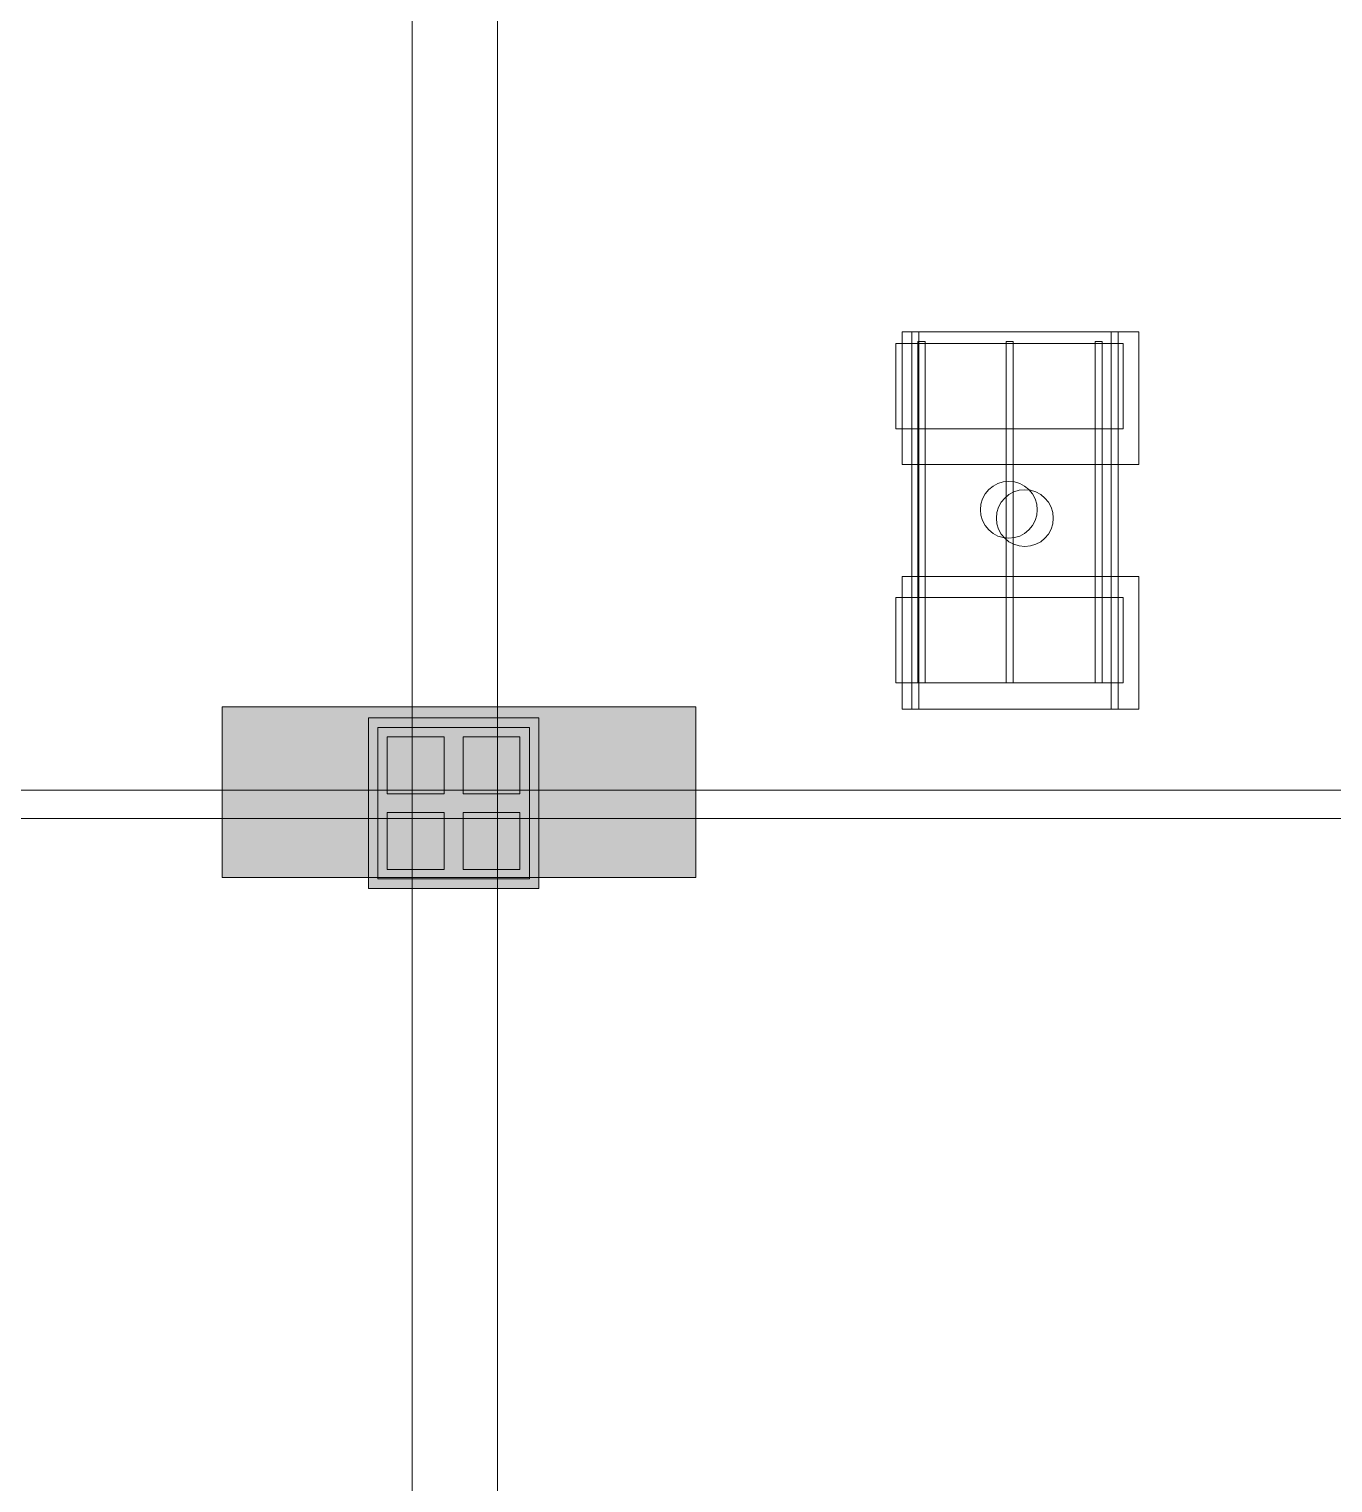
# Model space of a CAD drawing. Header units: inches. Extents: x -10671 to 1761, y -674 to 7170.
# Drawn here: x -3347.9 to -3072.7, y 3114.8 to 3421.6 of the extents above; entities that cross this region are included whole.
import ezdxf

# ---------------------------------------------------------------- set-up
doc = ezdxf.new("R2010")
doc.units = ezdxf.units.IN
doc.header["$LTSCALE"] = 19.2
doc.header["$MEASUREMENT"] = 0
for name, color, linetype, lineweight, true_color in [('DWG-bldg-utility box', 3, 'Continuous', 18, 0x00ff00), ('PDF', 6, 'Continuous', 5, 0xff00ff), ('Venue-NO HANG ZONE', 7, 'Continuous', 15, 0xdd0000), ('Venue-Rigging Steel-High', 7, 'Continuous', 5, 0x800000), ('Venue-Rigging Steel-Low', 7, 'Continuous', 5, 0x0000dd)]:
    doc.layers.add(name, color=color, linetype=linetype, lineweight=lineweight, true_color=true_color)
doc.layers.add('Venue-Ceiling-Lights', color=7, linetype='Continuous', lineweight=5)
doc.layers.add('Venue-Floor Pockets', color=7, linetype='Continuous', lineweight=5)

# ---------------------------------------------------------------- blocks, each defined once
blk = doc.blocks.new('FLOORBOX')
at = {"layer": 'Venue-Floor Pockets', "linetype": 'Continuous', "lineweight": 0, "true_color": 0xaaaaaa}
blk.add_hatch(color=253, dxfattribs=at).paths.add_polyline_path([(-18, 18), (18, 18), (18, -18), (-18, -18)])
at = {"layer": 'Venue-Floor Pockets', "linetype": 'Continuous', "lineweight": 0, "true_color": 0xbbbbbb}
blk.add_hatch(color=9, dxfattribs=at).paths.add_polyline_path([(-16, 16), (16, 16), (16, -16), (-16, -16)])
at = {"layer": 'Venue-Floor Pockets', "linetype": 'Continuous', "lineweight": 0, "true_color": 0xdddddd}
for points in [[(-14, 14), (-2, 14), (-2, 2), (-14, 2)], [(2, 14), (14, 14), (14, 2), (2, 2)], [(-14, -2), (-2, -2), (-2, -14), (-14, -14)], [(2, -2), (14, -2), (14, -14), (2, -14)]]:
    blk.add_hatch(color=254, dxfattribs=at).paths.add_polyline_path(points)
at = {"layer": 'Venue-Floor Pockets', "color": 7, "linetype": 'Continuous', "lineweight": 5, "flags": 128}
for points in [[(-18, 18), (18, 18), (18, -18), (-18, -18)], [(-16, 16), (16, 16), (16, -16), (-16, -16)], [(-14, 14), (-2, 14), (-2, 2), (-14, 2)], [(2, 14), (14, 14), (14, 2), (2, 2)], [(-14, -2), (-2, -2), (-2, -14), (-14, -14)], [(2, -2), (14, -2), (14, -14), (2, -14)]]:
    blk.add_lwpolyline(points, close=True, dxfattribs=at)
blk = doc.blocks.new('Group-1549-1')
at = {"layer": 'PDF'}
for points, invisible_edges in [([(-3144.41, 3325.19, 398), (-3143.37, 3325.75, 398), (-3142.25, 3326.09, 398), (-3144.41, 3325.19, 398)], 12), ([(-3144.41, 3325.19, 398), (-3142.25, 3326.09, 398), (-3139.91, 3326.09, 398), (-3144.41, 3325.19, 398)], 15), ([(-3144.41, 3325.19, 398), (-3139.91, 3326.09, 398), (-3137.74, 3325.19, 398), (-3144.41, 3325.19, 398)], 15), ([(-3142.25, 3326.09, 388), (-3143.37, 3325.75, 388), (-3144.41, 3325.19, 388), (-3142.25, 3326.09, 388)], 12), ([(-3137.74, 3325.19, 388), (-3142.25, 3326.09, 388), (-3144.41, 3325.19, 388), (-3137.74, 3325.19, 388)], 15), ([(-3142.25, 3326.09, 398), (-3141.08, 3326.2, 398), (-3139.91, 3326.09, 398), (-3142.25, 3326.09, 398)], 12), ([(-3139.91, 3326.09, 388), (-3141.08, 3326.2, 388), (-3142.25, 3326.09, 388), (-3139.91, 3326.09, 388)], 12), ([(-3137.74, 3325.19, 388), (-3139.91, 3326.09, 388), (-3142.25, 3326.09, 388), (-3137.74, 3325.19, 388)], 15), ([(-3139.91, 3326.09, 398), (-3138.78, 3325.75, 398), (-3137.74, 3325.19, 398), (-3139.91, 3326.09, 398)], 12), ([(-3137.74, 3325.19, 388), (-3138.78, 3325.75, 388), (-3139.91, 3326.09, 388), (-3137.74, 3325.19, 388)], 12), ([(-3147.08, 3320.2, 398), (-3146.62, 3322.5, 398), (-3144.41, 3325.19, 398), (-3147.08, 3320.2, 398)], 15), ([(-3147.08, 3320.2, 398), (-3144.41, 3325.19, 398), (-3137.74, 3325.19, 398), (-3147.08, 3320.2, 398)], 15), ([(-3147.08, 3320.2, 398), (-3137.74, 3325.19, 398), (-3136.09, 3316.87, 398), (-3147.08, 3320.2, 398)], 15), ([(-3144.41, 3325.19, 388), (-3146.62, 3322.5, 388), (-3147.08, 3320.2, 388), (-3144.41, 3325.19, 388)], 15), ([(-3144.41, 3325.19, 388), (-3147.08, 3320.2, 388), (-3146.07, 3316.87, 388), (-3144.41, 3325.19, 388)], 15), ([(-3147.08, 3320.2, 398), (-3146.96, 3321.37, 398), (-3146.62, 3322.5, 398), (-3147.08, 3320.2, 398)], 12), ([(-3146.62, 3322.5, 388), (-3146.96, 3321.37, 388), (-3147.08, 3320.2, 388), (-3146.62, 3322.5, 388)], 12), ([(-3146.62, 3322.5, 398), (-3146.07, 3323.54, 398), (-3144.41, 3325.19, 398), (-3146.62, 3322.5, 398)], 14), ([(-3144.41, 3325.19, 388), (-3146.07, 3323.54, 388), (-3146.62, 3322.5, 388), (-3144.41, 3325.19, 388)], 13), ([(-3146.07, 3323.54, 398), (-3145.32, 3324.45, 398), (-3144.41, 3325.19, 398), (-3146.07, 3323.54, 398)], 12), ([(-3144.41, 3325.19, 388), (-3145.32, 3324.45, 388), (-3146.07, 3323.54, 388), (-3144.41, 3325.19, 388)], 12), ([(-3146.07, 3316.87, 388), (-3135.08, 3320.2, 388), (-3144.41, 3325.19, 388), (-3146.07, 3316.87, 388)], 15), ([(-3135.08, 3320.2, 388), (-3137.74, 3325.19, 388), (-3144.41, 3325.19, 388), (-3135.08, 3320.2, 388)], 15), ([(-3137.74, 3325.19, 398), (-3136.83, 3324.45, 398), (-3136.09, 3323.54, 398), (-3137.74, 3325.19, 398)], 12), ([(-3137.74, 3325.19, 398), (-3136.09, 3323.54, 398), (-3135.53, 3322.5, 398), (-3137.74, 3325.19, 398)], 13), ([(-3137.74, 3325.19, 398), (-3135.53, 3322.5, 398), (-3135.08, 3320.2, 398), (-3137.74, 3325.19, 398)], 15), ([(-3137.74, 3325.19, 398), (-3135.08, 3320.2, 398), (-3136.09, 3316.87, 398), (-3137.74, 3325.19, 398)], 15), ([(-3136.09, 3323.54, 388), (-3136.83, 3324.45, 388), (-3137.74, 3325.19, 388), (-3136.09, 3323.54, 388)], 12), ([(-3135.53, 3322.5, 388), (-3136.09, 3323.54, 388), (-3137.74, 3325.19, 388), (-3135.53, 3322.5, 388)], 14), ([(-3135.08, 3320.2, 388), (-3135.53, 3322.5, 388), (-3137.74, 3325.19, 388), (-3135.08, 3320.2, 388)], 15), ([(-3135.53, 3322.5, 398), (-3135.19, 3321.37, 398), (-3135.08, 3320.2, 398), (-3135.53, 3322.5, 398)], 12), ([(-3135.08, 3320.2, 388), (-3135.19, 3321.37, 388), (-3135.53, 3322.5, 388), (-3135.08, 3320.2, 388)], 12), ([(-3146.07, 3316.87, 398), (-3146.96, 3319.03, 398), (-3147.08, 3320.2, 398), (-3146.07, 3316.87, 398)], 13), ([(-3142.25, 3314.32, 398), (-3146.07, 3316.87, 398), (-3147.08, 3320.2, 398), (-3142.25, 3314.32, 398)], 15), ([(-3136.09, 3316.87, 398), (-3142.25, 3314.32, 398), (-3147.08, 3320.2, 398), (-3136.09, 3316.87, 398)], 15), ([(-3147.08, 3320.2, 388), (-3146.96, 3319.03, 388), (-3146.07, 3316.87, 388), (-3147.08, 3320.2, 388)], 14), ([(-3146.07, 3316.87, 388), (-3139.91, 3314.32, 388), (-3135.08, 3320.2, 388), (-3146.07, 3316.87, 388)], 15), ([(-3139.91, 3314.32, 388), (-3136.09, 3316.87, 388), (-3135.08, 3320.2, 388), (-3139.91, 3314.32, 388)], 15), ([(-3135.08, 3320.2, 398), (-3135.19, 3319.03, 398), (-3136.09, 3316.87, 398), (-3135.08, 3320.2, 398)], 14), ([(-3136.09, 3316.87, 388), (-3135.19, 3319.03, 388), (-3135.08, 3320.2, 388), (-3136.09, 3316.87, 388)], 13), ([(-3146.07, 3316.87, 398), (-3146.62, 3317.91, 398), (-3146.96, 3319.03, 398), (-3146.07, 3316.87, 398)], 12), ([(-3146.96, 3319.03, 388), (-3146.62, 3317.91, 388), (-3146.07, 3316.87, 388), (-3146.96, 3319.03, 388)], 12), ([(-3144.41, 3315.21, 398), (-3145.32, 3315.96, 398), (-3146.07, 3316.87, 398), (-3144.41, 3315.21, 398)], 12), ([(-3142.25, 3314.32, 398), (-3144.41, 3315.21, 398), (-3146.07, 3316.87, 398), (-3142.25, 3314.32, 398)], 15), ([(-3146.07, 3316.87, 388), (-3145.32, 3315.96, 388), (-3144.41, 3315.21, 388), (-3146.07, 3316.87, 388)], 12), ([(-3146.07, 3316.87, 388), (-3144.41, 3315.21, 388), (-3142.25, 3314.32, 388), (-3146.07, 3316.87, 388)], 15), ([(-3146.07, 3316.87, 388), (-3142.25, 3314.32, 388), (-3139.91, 3314.32, 388), (-3146.07, 3316.87, 388)], 15), ([(-3136.09, 3316.87, 398), (-3139.91, 3314.32, 398), (-3142.25, 3314.32, 398), (-3136.09, 3316.87, 398)], 15), ([(-3136.09, 3316.87, 398), (-3137.74, 3315.21, 398), (-3139.91, 3314.32, 398), (-3136.09, 3316.87, 398)], 15), ([(-3139.91, 3314.32, 388), (-3137.74, 3315.21, 388), (-3136.09, 3316.87, 388), (-3139.91, 3314.32, 388)], 15), ([(-3136.09, 3316.87, 398), (-3136.83, 3315.96, 398), (-3137.74, 3315.21, 398), (-3136.09, 3316.87, 398)], 12), ([(-3137.74, 3315.21, 388), (-3136.83, 3315.96, 388), (-3136.09, 3316.87, 388), (-3137.74, 3315.21, 388)], 12), ([(-3135.19, 3319.03, 398), (-3135.53, 3317.91, 398), (-3136.09, 3316.87, 398), (-3135.19, 3319.03, 398)], 12), ([(-3136.09, 3316.87, 388), (-3135.53, 3317.91, 388), (-3135.19, 3319.03, 388), (-3136.09, 3316.87, 388)], 12), ([(-3142.25, 3314.32, 398), (-3143.37, 3314.66, 398), (-3144.41, 3315.21, 398), (-3142.25, 3314.32, 398)], 12), ([(-3144.41, 3315.21, 388), (-3143.37, 3314.66, 388), (-3142.25, 3314.32, 388), (-3144.41, 3315.21, 388)], 12), ([(-3139.91, 3314.32, 398), (-3141.08, 3314.2, 398), (-3142.25, 3314.32, 398), (-3139.91, 3314.32, 398)], 12), ([(-3142.25, 3314.32, 388), (-3141.08, 3314.2, 388), (-3139.91, 3314.32, 388), (-3142.25, 3314.32, 388)], 12), ([(-3137.74, 3315.21, 398), (-3138.78, 3314.66, 398), (-3139.91, 3314.32, 398), (-3137.74, 3315.21, 398)], 12), ([(-3139.91, 3314.32, 388), (-3138.78, 3314.66, 388), (-3137.74, 3315.21, 388), (-3139.91, 3314.32, 388)], 12)]:
    blk.add_3dface(points, dxfattribs=dict(at, invisible_edges=invisible_edges))
for points in [[(-3144.41, 3325.19, 388), (-3144.41, 3325.19, 398), (-3143.37, 3325.75, 398), (-3143.37, 3325.75, 388)], [(-3143.37, 3325.75, 388), (-3143.37, 3325.75, 398), (-3142.25, 3326.09, 398), (-3142.25, 3326.09, 388)], [(-3142.25, 3326.09, 388), (-3142.25, 3326.09, 398), (-3141.08, 3326.2, 398), (-3141.08, 3326.2, 388)], [(-3141.08, 3326.2, 388), (-3141.08, 3326.2, 398), (-3139.91, 3326.09, 398), (-3139.91, 3326.09, 388)], [(-3139.91, 3326.09, 388), (-3139.91, 3326.09, 398), (-3138.78, 3325.75, 398), (-3138.78, 3325.75, 388)], [(-3138.78, 3325.75, 388), (-3138.78, 3325.75, 398), (-3137.74, 3325.19, 398), (-3137.74, 3325.19, 388)], [(-3146.96, 3321.37, 388), (-3146.96, 3321.37, 398), (-3146.62, 3322.5, 398), (-3146.62, 3322.5, 388)], [(-3146.62, 3322.5, 388), (-3146.62, 3322.5, 398), (-3146.07, 3323.54, 398), (-3146.07, 3323.54, 388)], [(-3146.07, 3323.54, 388), (-3146.07, 3323.54, 398), (-3145.32, 3324.45, 398), (-3145.32, 3324.45, 388)], [(-3145.32, 3324.45, 388), (-3145.32, 3324.45, 398), (-3144.41, 3325.19, 398), (-3144.41, 3325.19, 388)], [(-3137.74, 3325.19, 388), (-3137.74, 3325.19, 398), (-3136.83, 3324.45, 398), (-3136.83, 3324.45, 388)], [(-3136.83, 3324.45, 388), (-3136.83, 3324.45, 398), (-3136.09, 3323.54, 398), (-3136.09, 3323.54, 388)], [(-3136.09, 3323.54, 388), (-3136.09, 3323.54, 398), (-3135.53, 3322.5, 398), (-3135.53, 3322.5, 388)], [(-3135.53, 3322.5, 388), (-3135.53, 3322.5, 398), (-3135.19, 3321.37, 398), (-3135.19, 3321.37, 388)], [(-3147.08, 3320.2, 388), (-3147.08, 3320.2, 398), (-3146.96, 3321.37, 398), (-3146.96, 3321.37, 388)], [(-3146.96, 3319.03, 388), (-3146.96, 3319.03, 398), (-3147.08, 3320.2, 398), (-3147.08, 3320.2, 388)], [(-3135.19, 3321.37, 388), (-3135.19, 3321.37, 398), (-3135.08, 3320.2, 398), (-3135.08, 3320.2, 388)], [(-3135.08, 3320.2, 388), (-3135.08, 3320.2, 398), (-3135.19, 3319.03, 398), (-3135.19, 3319.03, 388)], [(-3146.62, 3317.91, 388), (-3146.62, 3317.91, 398), (-3146.96, 3319.03, 398), (-3146.96, 3319.03, 388)], [(-3146.07, 3316.87, 388), (-3146.07, 3316.87, 398), (-3146.62, 3317.91, 398), (-3146.62, 3317.91, 388)], [(-3145.32, 3315.96, 388), (-3145.32, 3315.96, 398), (-3146.07, 3316.87, 398), (-3146.07, 3316.87, 388)], [(-3136.09, 3316.87, 388), (-3136.09, 3316.87, 398), (-3136.83, 3315.96, 398), (-3136.83, 3315.96, 388)], [(-3135.53, 3317.91, 388), (-3135.53, 3317.91, 398), (-3136.09, 3316.87, 398), (-3136.09, 3316.87, 388)], [(-3135.19, 3319.03, 388), (-3135.19, 3319.03, 398), (-3135.53, 3317.91, 398), (-3135.53, 3317.91, 388)], [(-3144.41, 3315.21, 388), (-3144.41, 3315.21, 398), (-3145.32, 3315.96, 398), (-3145.32, 3315.96, 388)], [(-3143.37, 3314.66, 388), (-3143.37, 3314.66, 398), (-3144.41, 3315.21, 398), (-3144.41, 3315.21, 388)], [(-3142.25, 3314.32, 388), (-3142.25, 3314.32, 398), (-3143.37, 3314.66, 398), (-3143.37, 3314.66, 388)], [(-3141.08, 3314.2, 388), (-3141.08, 3314.2, 398), (-3142.25, 3314.32, 398), (-3142.25, 3314.32, 388)], [(-3139.91, 3314.32, 388), (-3139.91, 3314.32, 398), (-3141.08, 3314.2, 398), (-3141.08, 3314.2, 388)], [(-3138.78, 3314.66, 388), (-3138.78, 3314.66, 398), (-3139.91, 3314.32, 398), (-3139.91, 3314.32, 388)], [(-3137.74, 3315.21, 388), (-3137.74, 3315.21, 398), (-3138.78, 3314.66, 398), (-3138.78, 3314.66, 388)], [(-3136.83, 3315.96, 388), (-3136.83, 3315.96, 398), (-3137.74, 3315.21, 398), (-3137.74, 3315.21, 388)]]:
    blk.add_3dface(points, dxfattribs=at)
blk = doc.blocks.new('Group-1550-1')
at = {"layer": 'PDF'}
for points in [[(-3164.95, 3355.31, 393.91), (-3164.95, 3355.31, 397.91), (-3116.95, 3355.31, 397.91), (-3116.95, 3355.31, 393.91)], [(-3164.95, 3337.31, 393.91), (-3164.95, 3337.31, 397.91), (-3164.95, 3355.31, 397.91), (-3164.95, 3355.31, 393.91)], [(-3116.95, 3355.31, 397.91), (-3164.95, 3355.31, 397.91), (-3164.95, 3337.31, 397.91), (-3116.95, 3337.31, 397.91)], [(-3116.95, 3337.31, 393.91), (-3164.95, 3337.31, 393.91), (-3164.95, 3355.31, 393.91), (-3116.95, 3355.31, 393.91)], [(-3116.95, 3355.31, 393.91), (-3116.95, 3355.31, 397.91), (-3116.95, 3337.31, 397.91), (-3116.95, 3337.31, 393.91)], [(-3116.95, 3337.31, 393.91), (-3116.95, 3337.31, 397.91), (-3164.95, 3337.31, 397.91), (-3164.95, 3337.31, 393.91)]]:
    blk.add_3dface(points, dxfattribs=at)
blk = doc.blocks.new('Group-1551-1')
at = {"layer": 'PDF'}
for points in [[(-3122.85, 3355.7, 397.97), (-3122.85, 3355.7, 398.97), (-3121.35, 3355.7, 398.97), (-3121.35, 3355.7, 397.97)], [(-3122.85, 3283.7, 397.97), (-3122.85, 3283.7, 398.97), (-3122.85, 3355.7, 398.97), (-3122.85, 3355.7, 397.97)], [(-3121.35, 3355.7, 398.97), (-3122.85, 3355.7, 398.97), (-3122.85, 3283.7, 398.97), (-3121.35, 3283.7, 398.97)], [(-3121.35, 3283.7, 397.97), (-3122.85, 3283.7, 397.97), (-3122.85, 3355.7, 397.97), (-3121.35, 3355.7, 397.97)], [(-3121.35, 3355.7, 397.97), (-3121.35, 3355.7, 398.97), (-3121.35, 3283.7, 398.97), (-3121.35, 3283.7, 397.97)], [(-3121.35, 3283.7, 397.97), (-3121.35, 3283.7, 398.97), (-3122.85, 3283.7, 398.97), (-3122.85, 3283.7, 397.97)]]:
    blk.add_3dface(points, dxfattribs=at)
blk = doc.blocks.new('Group-1552-1')
at = {"layer": 'PDF'}
for points in [[(-3141.67, 3355.7, 397.97), (-3141.67, 3355.7, 398.97), (-3140.17, 3355.7, 398.97), (-3140.17, 3355.7, 397.97)], [(-3141.67, 3283.7, 397.97), (-3141.67, 3283.7, 398.97), (-3141.67, 3355.7, 398.97), (-3141.67, 3355.7, 397.97)], [(-3140.17, 3355.7, 398.97), (-3141.67, 3355.7, 398.97), (-3141.67, 3283.7, 398.97), (-3140.17, 3283.7, 398.97)], [(-3140.17, 3283.7, 397.97), (-3141.67, 3283.7, 397.97), (-3141.67, 3355.7, 397.97), (-3140.17, 3355.7, 397.97)], [(-3140.17, 3355.7, 397.97), (-3140.17, 3355.7, 398.97), (-3140.17, 3283.7, 398.97), (-3140.17, 3283.7, 397.97)], [(-3140.17, 3283.7, 397.97), (-3140.17, 3283.7, 398.97), (-3141.67, 3283.7, 398.97), (-3141.67, 3283.7, 397.97)]]:
    blk.add_3dface(points, dxfattribs=at)
blk = doc.blocks.new('Group-1553-1')
at = {"layer": 'PDF'}
for points in [[(-3160.26, 3355.7, 397.97), (-3160.26, 3355.7, 398.97), (-3158.76, 3355.7, 398.97), (-3158.76, 3355.7, 397.97)], [(-3160.26, 3283.7, 397.97), (-3160.26, 3283.7, 398.97), (-3160.26, 3355.7, 398.97), (-3160.26, 3355.7, 397.97)], [(-3158.76, 3355.7, 398.97), (-3160.26, 3355.7, 398.97), (-3160.26, 3283.7, 398.97), (-3158.76, 3283.7, 398.97)], [(-3158.76, 3283.7, 397.97), (-3160.26, 3283.7, 397.97), (-3160.26, 3355.7, 397.97), (-3158.76, 3355.7, 397.97)], [(-3158.76, 3355.7, 397.97), (-3158.76, 3355.7, 398.97), (-3158.76, 3283.7, 398.97), (-3158.76, 3283.7, 397.97)], [(-3158.76, 3283.7, 397.97), (-3158.76, 3283.7, 398.97), (-3160.26, 3283.7, 398.97), (-3160.26, 3283.7, 397.97)]]:
    blk.add_3dface(points, dxfattribs=at)
blk = doc.blocks.new('Group-1554-1')
at = {"layer": 'PDF'}
for points in [[(-3164.95, 3301.68, 393.91), (-3164.95, 3301.68, 397.91), (-3116.95, 3301.68, 397.91), (-3116.95, 3301.68, 393.91)], [(-3164.95, 3283.68, 393.91), (-3164.95, 3283.68, 397.91), (-3164.95, 3301.68, 397.91), (-3164.95, 3301.68, 393.91)], [(-3116.95, 3301.68, 397.91), (-3164.95, 3301.68, 397.91), (-3164.95, 3283.68, 397.91), (-3116.95, 3283.68, 397.91)], [(-3116.95, 3283.68, 393.91), (-3164.95, 3283.68, 393.91), (-3164.95, 3301.68, 393.91), (-3116.95, 3301.68, 393.91)], [(-3116.95, 3301.68, 393.91), (-3116.95, 3301.68, 397.91), (-3116.95, 3283.68, 397.91), (-3116.95, 3283.68, 393.91)], [(-3116.95, 3283.68, 393.91), (-3116.95, 3283.68, 397.91), (-3164.95, 3283.68, 397.91), (-3164.95, 3283.68, 393.91)]]:
    blk.add_3dface(points, dxfattribs=at)
blk = doc.blocks.new('Group-1555-1')
at = {"layer": 'PDF'}
for name in ['Group-1550-1', 'Group-1553-1', 'Group-1552-1', 'Group-1551-1', 'Group-1549-1', 'Group-1554-1']:
    blk.add_blockref(name, (0, 0), dxfattribs=at)
blk = doc.blocks.new('Group-2714-1')
at = {"layer": 'Venue-Ceiling-Lights', "color": 7, "linetype": 'Continuous', "lineweight": 5, "flags": 128}
for points in [[(-3163.62, 3357.73), (-3113.62, 3357.73), (-3113.62, 3329.73), (-3163.62, 3329.73)], [(-3161.56, 3357.73), (-3160.06, 3357.73), (-3160.06, 3278.14), (-3161.56, 3278.14)], [(-3119.47, 3357.73), (-3117.97, 3357.73), (-3117.97, 3278.14), (-3119.47, 3278.14)], [(-3163.62, 3306.14), (-3113.62, 3306.14), (-3113.62, 3278.14), (-3163.62, 3278.14)]]:
    blk.add_lwpolyline(points, close=True, dxfattribs=at)
at = {"layer": 'Venue-Ceiling-Lights', "color": 7, "linetype": 'Continuous', "lineweight": 5}
blk.add_circle((-3137.7, 3318.44), 6, dxfattribs=at)

msp = doc.modelspace()

# ---------------------------------------------------------------- hatches: boundary and pattern name
at = {"layer": 'Venue-NO HANG ZONE', "linetype": 'Continuous', "lineweight": 0}
msp.add_hatch(color=7, dxfattribs=at).paths.add_polyline_path([(-3307.14, 3242.59), (-3307.14, 3278.59), (-3207.14, 3278.59), (-3207.14, 3242.59)])

# ---------------------------------------------------------------- linework, layer by layer
at = {"layer": 'Venue-NO HANG ZONE', "flags": 128}
msp.add_lwpolyline([(-3307.14, 3242.59), (-3307.14, 3278.59), (-3207.14, 3278.59), (-3207.14, 3242.59)], close=True, dxfattribs=at)
at = {"layer": 'Venue-Rigging Steel-High'}
for p, q in [((-3975.08, 3261.04), (-2552.03, 3261.04)), ((-3975.08, 3255.04), (-2552.03, 3255.04))]:
    msp.add_line(p, q, dxfattribs=at)
at = {"layer": 'Venue-Rigging Steel-Low'}
for p, q in [((-3267.04, 752.8), (-3267.04, 3962.93)), ((-3249.04, 752.8), (-3249.04, 3962.93))]:
    msp.add_line(p, q, dxfattribs=at)

# ---------------------------------------------------------------- block references
at = {"layer": 'DWG-bldg-utility box', "rotation": 90}
msp.add_blockref('FLOORBOX', (-3258.26, 3258.29), dxfattribs=at)
at = {"layer": 'PDF'}
msp.add_blockref('Group-1555-1', (0, 0), dxfattribs=at)
at = {"layer": 'Venue-Ceiling-Lights', "color": 7}
msp.add_blockref('Group-2714-1', (0, 0), dxfattribs=at)

doc.saveas('drawing.dxf')
